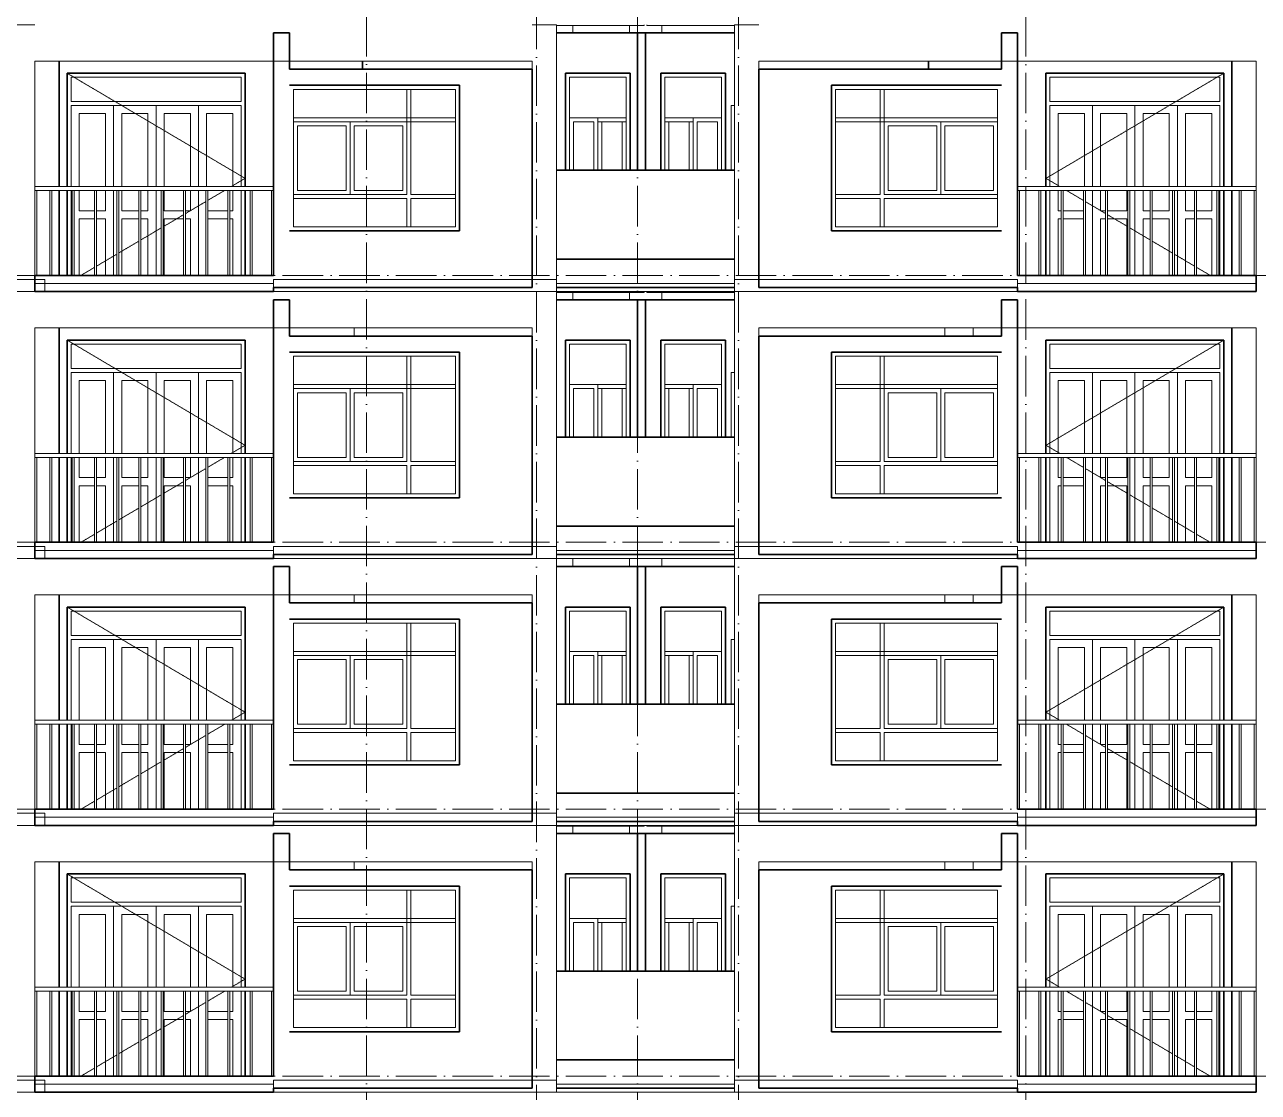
# Model space of a CAD drawing. Header units: millimetres. Extents: x -99196 to 12099, y -10111 to 93550.
# Drawn here: x -32276 to -17026, y 25000 to 38200 of the extents above; entities that cross this region are included whole.
import ezdxf

# ---------------------------------------------------------------- set-up
doc = ezdxf.new("R2010")
doc.units = ezdxf.units.MM
doc.linetypes.add('Dash 1_16__2_', pattern=[3.175, 1.5875, -1.5875])
doc.linetypes.add('Grid Line', pattern=[14, 10, -2, 0, -2])
for name, color, linetype, lineweight in [('CUA', 31, 'Continuous', 9), ('NET CAT', 3, 'Continuous', 5), ('NET CATConcrete', 3, 'Continuous', 5), ('NET THAY 1', 41, 'Continuous', 5), ('NET THAY 2', 55, 'Continuous', 5), ('NET-THAY', 2, 'Continuous', 15), ('TRUC', 225, 'Continuous', 5)]:
    doc.layers.add(name, color=color, linetype=linetype, lineweight=lineweight)

# ---------------------------------------------------------------- blocks, each defined once
blk = doc.blocks.new('CUA LO GIA - DB6-V360-MẶT ĐỨNG 14-1')
at = {"layer": 'CUA', "color": 90, "linetype": 'Dash 1_16__2_'}
for p, q in [((-19651, 23100), (-17451, 24400)), ((-19651, 23100), (-19481, 23000)), ((-19397, 22950), (-19188, 22827)), ((-19163, 22812), (-18913, 22664)), ((-18888, 22649), (-18638, 22502)), ((-18613, 22487), (-18363, 22339)), ((-18338, 22324), (-18088, 22177)), ((-18063, 22162), (-17813, 22014)), ((-17788, 21999), (-17620, 21900))]:
    blk.add_line(p, q, dxfattribs=at)
at = {"layer": 'CUA', "color": 90}
for p, q in [((-17451, 24400), (-19651, 24400)), ((-19651, 24400), (-19651, 23000)), ((-19601, 24050), (-19601, 24350)), ((-19601, 24350), (-17501, 24350)), ((-17501, 24350), (-17501, 24050)), ((-17451, 23000), (-17451, 24400)), ((-17501, 24050), (-19601, 24050)), ((-19601, 24000), (-17501, 24000)), ((-19601, 23000), (-19601, 24000)), ((-19076, 23000), (-19076, 24000)), ((-18551, 24000), (-19076, 24000)), ((-18551, 24000), (-18551, 23000)), ((-18026, 24000), (-18551, 24000)), ((-18551, 23000), (-18551, 24000)), ((-18026, 24000), (-18026, 23000)), ((-17501, 24000), (-17501, 23000)), ((-19501, 23900), (-19501, 23000)), ((-19501, 23900), (-19176, 23900)), ((-19176, 23000), (-19176, 23900)), ((-18976, 23900), (-18651, 23900)), ((-18976, 23900), (-18976, 23000)), ((-18651, 23000), (-18651, 23900)), ((-18451, 23900), (-18451, 23000)), ((-18451, 23900), (-18126, 23900)), ((-18126, 23000), (-18126, 23900)), ((-17926, 23900), (-17601, 23900)), ((-17926, 23900), (-17926, 23000)), ((-17601, 23000), (-17601, 23900)), ((-19651, 22950), (-19651, 21900)), ((-19601, 21900), (-19601, 22950)), ((-19501, 22950), (-19501, 22700)), ((-19076, 21900), (-19076, 22950)), ((-18976, 22950), (-18976, 22700)), ((-18651, 22700), (-18651, 22950)), ((-18551, 22950), (-18551, 21900)), ((-18551, 21900), (-18551, 22950)), ((-18451, 22950), (-18451, 22700)), ((-18126, 22700), (-18126, 22950)), ((-18026, 22950), (-18026, 21900)), ((-17926, 22950), (-17926, 22700)), ((-17601, 22700), (-17601, 22950)), ((-17501, 22950), (-17501, 21900)), ((-17451, 21900), (-17451, 22950)), ((-19501, 22700), (-19463, 22700)), ((-19463, 22600), (-19501, 22600)), ((-19501, 22600), (-19501, 21900)), ((-19438, 22700), (-19188, 22700)), ((-19188, 22600), (-19438, 22600)), ((-18976, 22700), (-18913, 22700)), ((-18976, 22600), (-18976, 21900)), ((-18913, 22600), (-18976, 22600)), ((-18888, 22700), (-18651, 22700)), ((-18651, 22600), (-18888, 22600)), ((-18651, 21900), (-18651, 22600)), ((-18451, 22700), (-18363, 22700)), ((-18363, 22600), (-18451, 22600)), ((-18451, 22600), (-18451, 21900)), ((-18338, 22700), (-18126, 22700)), ((-18126, 22600), (-18338, 22600)), ((-18126, 21900), (-18126, 22600)), ((-17926, 22700), (-17813, 22700)), ((-17926, 22600), (-17926, 21900)), ((-17813, 22600), (-17926, 22600)), ((-17788, 22700), (-17601, 22700)), ((-17601, 22600), (-17788, 22600)), ((-17601, 21900), (-17601, 22600))]:
    blk.add_line(p, q, dxfattribs=at)
blk = doc.blocks.new('X-PHONG NGU 2 - X-PHONG NGU 2_Recovery_-201132-MẶT ĐỨNG 14-1')
at = {"layer": 'CUA', "color": 90}
for p, q in [((-6851, 24200), (-4851, 24200)), ((-6851, 24200), (-6851, 22500)), ((-6251, 24200), (-6301, 24200)), ((-6301, 22900), (-6301, 24200)), ((-6251, 24200), (-6251, 22900)), ((-4851, 22500), (-4851, 24200)), ((-4851, 23850), (-6851, 23850)), ((-6851, 23850), (-6851, 23800)), ((-6851, 23800), (-4851, 23800)), ((-5551, 22900), (-5551, 23800)), ((-4851, 23800), (-5551, 23800)), ((-4851, 23800), (-4851, 23850)), ((-4851, 23800), (-4851, 22900)), ((-6201, 23750), (-6201, 22950)), ((-6201, 23750), (-5601, 23750)), ((-5601, 22950), (-5601, 23750)), ((-5501, 23750), (-4901, 23750)), ((-5501, 23750), (-5501, 22950)), ((-4901, 22950), (-4901, 23750)), ((-6851, 22900), (-6301, 22900)), ((-6851, 22850), (-6851, 22900)), ((-6251, 22900), (-4851, 22900)), ((-6201, 22950), (-5601, 22950)), ((-4851, 22900), (-5551, 22900)), ((-5501, 22950), (-4901, 22950)), ((-4851, 22900), (-4851, 22850)), ((-6301, 22850), (-6851, 22850)), ((-6301, 22500), (-6301, 22850)), ((-6251, 22850), (-6251, 22500)), ((-4851, 22850), (-6251, 22850)), ((-6851, 22500), (-4851, 22500)), ((-6251, 22500), (-6301, 22500))]:
    blk.add_line(p, q, dxfattribs=at)
blk = doc.blocks.new('X-PHONG NGU 1 - X-PHONG NGU 850-201135-MẶT ĐỨNG 14-1')
at = {"layer": 'CUA', "color": 90}
for p, q in [((-8211, 24400), (-9011, 24400)), ((-9011, 23200), (-9011, 24400)), ((-8961, 24350), (-8961, 23200)), ((-8961, 24350), (-8261, 24350)), ((-8261, 23200), (-8261, 24350)), ((-8211, 24400), (-8211, 23200)), ((-8961, 23850), (-8611, 23850)), ((-8961, 23800), (-8611, 23800)), ((-8911, 23800), (-8911, 23200)), ((-8911, 23800), (-8661, 23800)), ((-8661, 23200), (-8661, 23800)), ((-8611, 23200), (-8611, 23850)), ((-8261, 23850), (-8611, 23850)), ((-8561, 23800), (-8311, 23800)), ((-8561, 23800), (-8561, 23200)), ((-8311, 23200), (-8311, 23800)), ((-8261, 23850), (-8261, 23200))]:
    blk.add_line(p, q, dxfattribs=at)
blk = doc.blocks.new('Railing - 25mm-V356-MẶT ĐỨNG 14-1')
at = {"layer": 'NET THAY 2', "color": 90, "lineweight": 9}
for p, q in [((-1864, 21900), (-1864, 22950)), ((-1839, 21900), (-1839, 22950))]:
    blk.add_line(p, q, dxfattribs=at)
blk = doc.blocks.new('Railing - 25mm-V357-MẶT ĐỨNG 14-1')
at = {"layer": 'NET THAY 2', "color": 90, "lineweight": 9}
blk.add_line((-1701, 21900), (-1701, 22950), dxfattribs=at)
blk = doc.blocks.new('Railing - 25mm-V358-MẶT ĐỨNG 14-1')
at = {"layer": 'NET THAY 2', "color": 90, "lineweight": 9}
blk.add_line((-4577, 21900), (-4577, 22950), dxfattribs=at)
blk = doc.blocks.new('Railing - Railing-227109-MẶT ĐỨNG 14-1')
for name, p in [('Railing - 25mm-V358-MẶT ĐỨNG 14-1', (-15399, 0)), ('Railing - 25mm-V356-MẶT ĐỨNG 14-1', (-17874, 0)), ('Railing - 25mm-V356-MẶT ĐỨNG 14-1', (-17599, 0)), ('Railing - 25mm-V356-MẶT ĐỨNG 14-1', (-17324, 0)), ('Railing - 25mm-V356-MẶT ĐỨNG 14-1', (-17049, 0)), ('Railing - 25mm-V356-MẶT ĐỨNG 14-1', (-16774, 0)), ('Railing - 25mm-V356-MẶT ĐỨNG 14-1', (-16499, 0)), ('Railing - 25mm-V356-MẶT ĐỨNG 14-1', (-16224, 0)), ('Railing - 25mm-V356-MẶT ĐỨNG 14-1', (-15949, 0)), ('Railing - 25mm-V356-MẶT ĐỨNG 14-1', (-15674, 0)), ('Railing - 25mm-V356-MẶT ĐỨNG 14-1', (-15399, 0)), ('Railing - 25mm-V357-MẶT ĐỨNG 14-1', (-15375, 0))]:
    blk.add_blockref(name, p)
blk = doc.blocks.new('Top Rail Type - Top Rail_Internal_-227110-MẶT ĐỨNG 14-1')
at = {"layer": 'NET THAY 1', "color": 90, "lineweight": 9}
for p, q in [((-17051, 23000), (-20001, 23000)), ((-17051, 22950), (-20001, 22950))]:
    blk.add_line(p, q, dxfattribs=at)
blk = doc.blocks.new('CUA SAN PHOI LUA - CUA SAN PHOI LUA-201133-MẶT ĐỨNG 14-1')
at = {"layer": 'CUA', "color": 90}
for p in [(-23541, 23200), (-23501, 24000)]:
    blk.add_line(p, (-23541, 24000), dxfattribs=at)
blk = doc.blocks.new('CUA LO GIA - DB6-202766-MẶT ĐỨNG 14-1')
at = {"layer": 'CUA', "color": 90, "linetype": 'Dash 1_16__2_'}
for p, q in [((-14151, 23100), (-16351, 24400)), ((-14151, 23100), (-14320, 23000)), ((-14404, 22950), (-14613, 22827)), ((-14638, 22812), (-14888, 22664)), ((-14913, 22649), (-15163, 22502)), ((-15188, 22487), (-15438, 22339)), ((-15463, 22324), (-15713, 22177)), ((-15738, 22162), (-15988, 22014)), ((-16013, 21999), (-16181, 21900))]:
    blk.add_line(p, q, dxfattribs=at)
at = {"layer": 'CUA', "color": 90}
for p, q in [((-16351, 24400), (-16351, 23000)), ((-14151, 24400), (-16351, 24400)), ((-16301, 24050), (-16301, 24350)), ((-16301, 24350), (-14201, 24350)), ((-14201, 24350), (-14201, 24050)), ((-14151, 23000), (-14151, 24400)), ((-14201, 24050), (-16301, 24050)), ((-16301, 23000), (-16301, 24000)), ((-16301, 24000), (-14201, 24000)), ((-15776, 23000), (-15776, 24000)), ((-15251, 24000), (-15776, 24000)), ((-14726, 24000), (-15251, 24000)), ((-15251, 23000), (-15251, 24000)), ((-15251, 24000), (-15251, 23000)), ((-14726, 24000), (-14726, 23000)), ((-14201, 24000), (-14201, 23000)), ((-16201, 23900), (-16201, 23000)), ((-16201, 23900), (-15876, 23900)), ((-15876, 23000), (-15876, 23900)), ((-15676, 23900), (-15351, 23900)), ((-15676, 23900), (-15676, 23000)), ((-15351, 23000), (-15351, 23900)), ((-15151, 23900), (-15151, 23000)), ((-15151, 23900), (-14826, 23900)), ((-14826, 23000), (-14826, 23900)), ((-14626, 23900), (-14301, 23900)), ((-14626, 23900), (-14626, 23000)), ((-14301, 23000), (-14301, 23900)), ((-16351, 22950), (-16351, 21900)), ((-16301, 21900), (-16301, 22950)), ((-16201, 22950), (-16201, 22700)), ((-15876, 22700), (-15876, 22950)), ((-15776, 21900), (-15776, 22950)), ((-15676, 22950), (-15676, 22700)), ((-15351, 22700), (-15351, 22950)), ((-15251, 21900), (-15251, 22950)), ((-15251, 22950), (-15251, 21900)), ((-15151, 22950), (-15151, 22700)), ((-14826, 22700), (-14826, 22950)), ((-14726, 22950), (-14726, 21900)), ((-14301, 22700), (-14301, 22950)), ((-14201, 22950), (-14201, 21900)), ((-14151, 21900), (-14151, 22950)), ((-16201, 22700), (-16013, 22700)), ((-16013, 22600), (-16201, 22600)), ((-16201, 22600), (-16201, 21900)), ((-15988, 22700), (-15876, 22700)), ((-15876, 22600), (-15988, 22600)), ((-15876, 21900), (-15876, 22600)), ((-15676, 22700), (-15463, 22700)), ((-15676, 22600), (-15676, 21900)), ((-15463, 22600), (-15676, 22600)), ((-15438, 22700), (-15351, 22700)), ((-15351, 22600), (-15438, 22600)), ((-15351, 21900), (-15351, 22600)), ((-15151, 22700), (-14913, 22700)), ((-14913, 22600), (-15151, 22600)), ((-15151, 22600), (-15151, 21900)), ((-14888, 22700), (-14826, 22700)), ((-14826, 22600), (-14888, 22600)), ((-14826, 21900), (-14826, 22600)), ((-14613, 22700), (-14363, 22700)), ((-14363, 22600), (-14613, 22600)), ((-14338, 22700), (-14301, 22700)), ((-14301, 22600), (-14338, 22600)), ((-14301, 21900), (-14301, 22600))]:
    blk.add_line(p, q, dxfattribs=at)
blk = doc.blocks.new('X-PHONG NGU 2 - X-PHONG NGU 2_Recovery_-V359-MẶT ĐỨNG 14-1')
at = {"layer": 'CUA', "color": 90}
for p, q in [((-13551, 24200), (-13551, 22500)), ((-13551, 24200), (-11551, 24200)), ((-12101, 24200), (-12151, 24200)), ((-12151, 22900), (-12151, 24200)), ((-12101, 24200), (-12101, 22900)), ((-11551, 22500), (-11551, 24200)), ((-13551, 23850), (-13551, 23800)), ((-11551, 23850), (-13551, 23850)), ((-13551, 23800), (-11551, 23800)), ((-12851, 23800), (-13551, 23800)), ((-13551, 22900), (-13551, 23800)), ((-12851, 23800), (-12851, 22900)), ((-11551, 23800), (-11551, 23850)), ((-13501, 23750), (-13501, 22950)), ((-13501, 23750), (-12901, 23750)), ((-12901, 22950), (-12901, 23750)), ((-12801, 23750), (-12201, 23750)), ((-12801, 23750), (-12801, 22950)), ((-12201, 22950), (-12201, 23750)), ((-13551, 22900), (-12151, 22900)), ((-13551, 22850), (-13551, 22900)), ((-12851, 22900), (-13551, 22900)), ((-13501, 22950), (-12901, 22950)), ((-12801, 22950), (-12201, 22950)), ((-12101, 22900), (-11551, 22900)), ((-11551, 22900), (-11551, 22850)), ((-12151, 22850), (-13551, 22850)), ((-12151, 22500), (-12151, 22850)), ((-12101, 22850), (-12101, 22500)), ((-11551, 22850), (-12101, 22850)), ((-13551, 22500), (-11551, 22500)), ((-12101, 22500), (-12151, 22500))]:
    blk.add_line(p, q, dxfattribs=at)
blk = doc.blocks.new('X-PHONG NGU 1 - X-PHONG NGU 850-202769-MẶT ĐỨNG 14-1')
at = {"layer": 'CUA', "color": 90}
for p, q in [((-10191, 23200), (-10191, 24400)), ((-9391, 24400), (-10191, 24400)), ((-10141, 24350), (-10141, 23200)), ((-10141, 24350), (-9441, 24350)), ((-9441, 23200), (-9441, 24350)), ((-9391, 24400), (-9391, 23200)), ((-9791, 23850), (-10141, 23850)), ((-10141, 23200), (-10141, 23850)), ((-10091, 23800), (-10091, 23200)), ((-10091, 23800), (-9841, 23800)), ((-9841, 23200), (-9841, 23800)), ((-9791, 23850), (-9791, 23200)), ((-9791, 23850), (-9441, 23850)), ((-9791, 23800), (-9441, 23800)), ((-9741, 23800), (-9491, 23800)), ((-9741, 23800), (-9741, 23200)), ((-9491, 23200), (-9491, 23800))]:
    blk.add_line(p, q, dxfattribs=at)
blk = doc.blocks.new('Railing - Railing-227113-MẶT ĐỨNG 14-1')
at = {"extrusion": (0, 0, -1), "zscale": -1}
for name, p in [('Railing - 25mm-V357-MẶT ĐỨNG 14-1', (33826, 0)), ('Railing - 25mm-V356-MẶT ĐỨNG 14-1', (33802, 0)), ('Railing - 25mm-V356-MẶT ĐỨNG 14-1', (33527, 0)), ('Railing - 25mm-V356-MẶT ĐỨNG 14-1', (33252, 0)), ('Railing - 25mm-V356-MẶT ĐỨNG 14-1', (32977, 0)), ('Railing - 25mm-V356-MẶT ĐỨNG 14-1', (32702, 0)), ('Railing - 25mm-V356-MẶT ĐỨNG 14-1', (32427, 0)), ('Railing - 25mm-V356-MẶT ĐỨNG 14-1', (32152, 0)), ('Railing - 25mm-V356-MẶT ĐỨNG 14-1', (31877, 0)), ('Railing - 25mm-V356-MẶT ĐỨNG 14-1', (31602, 0)), ('Railing - 25mm-V356-MẶT ĐỨNG 14-1', (31327, 0)), ('Railing - 25mm-V358-MẶT ĐỨNG 14-1', (33802, 0))]:
    blk.add_blockref(name, p, dxfattribs=at)
blk = doc.blocks.new('Top Rail Type - Top Rail_Internal_-227114-MẶT ĐỨNG 14-1')
at = {"layer": 'NET THAY 1', "color": 90, "lineweight": 9}
for p, q in [((-29201, 23000), (-32151, 23000)), ((-32151, 22950), (-29201, 22950))]:
    blk.add_line(p, q, dxfattribs=at)
blk = doc.blocks.new('ALC1807-ASCENT PLAZA-TANG DIEN HINH-TANG 5_rvt-2-MẶT ĐỨNG 14-1')
at = {"layer": 'NET-THAY', "color": 50, "lineweight": 35}
for p, q in [((-29201, 25200), (-29201, 28200)), ((-29201, 28200), (-29001, 28200)), ((-29001, 28200), (-29001, 27750)), ((-24601, 28200), (-25701, 28200)), ((-23501, 28200), (-24701, 28200)), ((-24701, 28200), (-24701, 26500)), ((-24601, 26500), (-24601, 28200)), ((-20201, 27750), (-20201, 28200)), ((-20201, 28200), (-20001, 28200)), ((-20001, 28200), (-20001, 25200)), ((-31851, 26300), (-31851, 27850)), ((-17351, 27850), (-17351, 26300)), ((-31751, 26300), (-31751, 27700)), ((-31751, 27700), (-29551, 27700)), ((-29551, 27700), (-29551, 26300)), ((-26001, 27750), (-29001, 27750)), ((-26001, 25050), (-26001, 27750)), ((-25591, 27700), (-24791, 27700)), ((-25591, 26500), (-25591, 27700)), ((-24791, 27700), (-24791, 26500)), ((-24411, 27700), (-23611, 27700)), ((-24411, 26500), (-24411, 27700)), ((-23611, 27700), (-23611, 26500)), ((-20201, 27750), (-23201, 27750)), ((-23201, 27750), (-23201, 25050)), ((-19651, 26300), (-19651, 27700)), ((-19651, 27700), (-17451, 27700)), ((-17451, 27700), (-17451, 26300)), ((-29001, 27550), (-26901, 27550)), ((-26901, 27550), (-26901, 25750)), ((-22301, 25750), (-22301, 27550)), ((-22301, 27550), (-20201, 27550)), ((-24661, 26500), (-25701, 26500)), ((-24661, 26500), (-24561, 26500)), ((-23501, 26500), (-24561, 26500)), ((-31851, 25200), (-31851, 26250)), ((-31751, 25200), (-31751, 26250)), ((-29551, 26250), (-29551, 25200)), ((-19651, 25200), (-19651, 26250)), ((-17451, 26250), (-17451, 25200)), ((-17351, 26250), (-17351, 25200)), ((-26901, 25750), (-29001, 25750)), ((-20201, 25750), (-22301, 25750)), ((-24601, 25400), (-25701, 25400)), ((-23501, 25400), (-24601, 25400)), ((-29201, 25200), (-32151, 25200)), ((-32151, 25200), (-32151, 25000)), ((-17051, 25200), (-20001, 25200)), ((-17051, 25000), (-17051, 25200)), ((-29001, 25050), (-29201, 25050)), ((-29201, 25000), (-29201, 25050)), ((-29001, 25050), (-26001, 25050)), ((-25701, 25050), (-24651, 25050)), ((-24651, 25050), (-23501, 25050)), ((-23201, 25050), (-20201, 25050)), ((-20001, 25050), (-20201, 25050)), ((-20001, 25050), (-20001, 25000)), ((-32151, 25000), (-29201, 25000)), ((-20001, 25000), (-17051, 25000))]:
    blk.add_line(p, q, dxfattribs=at)
at = {"color": 50, "lineweight": 35}
for name, p in [('CUA LO GIA - DB6-202766-MẶT ĐỨNG 14-1', (-15400, 3300)), ('X-PHONG NGU 1 - X-PHONG NGU 850-202769-MẶT ĐỨNG 14-1', (-15400, 3300)), ('X-PHONG NGU 1 - X-PHONG NGU 850-201135-MẶT ĐỨNG 14-1', (-15400, 3300)), ('CUA LO GIA - DB6-V360-MẶT ĐỨNG 14-1', (0, 3300)), ('X-PHONG NGU 2 - X-PHONG NGU 2_Recovery_-V359-MẶT ĐỨNG 14-1', (-15400, 3300)), ('X-PHONG NGU 2 - X-PHONG NGU 2_Recovery_-201132-MẶT ĐỨNG 14-1', (-15400, 3300)), ('CUA SAN PHOI LUA - CUA SAN PHOI LUA-201133-MẶT ĐỨNG 14-1', (0, 3300)), ('Top Rail Type - Top Rail_Internal_-227114-MẶT ĐỨNG 14-1', (0, 3300)), ('Railing - Railing-227113-MẶT ĐỨNG 14-1', (0, 3300)), ('Top Rail Type - Top Rail_Internal_-227110-MẶT ĐỨNG 14-1', (0, 3300)), ('Railing - Railing-227109-MẶT ĐỨNG 14-1', (0, 3300))]:
    blk.add_blockref(name, p, dxfattribs=at)
blk = doc.blocks.new('ALC1807-ASCENT PLAZA-TANG DIEN HINH-TANG 5_rvt-3-MẶT ĐỨNG 14-1')
at = {"layer": 'NET-THAY', "color": 50, "lineweight": 35}
for p, q in [((-29201, 28500), (-29201, 31500)), ((-29201, 31500), (-29001, 31500)), ((-29001, 31500), (-29001, 31050)), ((-24601, 31500), (-25701, 31500)), ((-23501, 31500), (-24701, 31500)), ((-24701, 31500), (-24701, 29800)), ((-24601, 29800), (-24601, 31500)), ((-20201, 31050), (-20201, 31500)), ((-20201, 31500), (-20001, 31500)), ((-20001, 31500), (-20001, 28500)), ((-31851, 29600), (-31851, 31150)), ((-17351, 31150), (-17351, 29600)), ((-31751, 29600), (-31751, 31000)), ((-31751, 31000), (-29551, 31000)), ((-29551, 31000), (-29551, 29600)), ((-26001, 31050), (-29001, 31050)), ((-26001, 28350), (-26001, 31050)), ((-25591, 31000), (-24791, 31000)), ((-25591, 29800), (-25591, 31000)), ((-24791, 31000), (-24791, 29800)), ((-24411, 31000), (-23611, 31000)), ((-24411, 29800), (-24411, 31000)), ((-23611, 31000), (-23611, 29800)), ((-20201, 31050), (-23201, 31050)), ((-23201, 31050), (-23201, 28350)), ((-19651, 29600), (-19651, 31000)), ((-19651, 31000), (-17451, 31000)), ((-17451, 31000), (-17451, 29600)), ((-29001, 30850), (-26901, 30850)), ((-26901, 30850), (-26901, 29050)), ((-22301, 29050), (-22301, 30850)), ((-22301, 30850), (-20201, 30850)), ((-24661, 29800), (-25701, 29800)), ((-24661, 29800), (-24561, 29800)), ((-23501, 29800), (-24561, 29800)), ((-31851, 28500), (-31851, 29550)), ((-31751, 28500), (-31751, 29550)), ((-29551, 29550), (-29551, 28500)), ((-19651, 28500), (-19651, 29550)), ((-17451, 29550), (-17451, 28500)), ((-17351, 29550), (-17351, 28500)), ((-26901, 29050), (-29001, 29050)), ((-20201, 29050), (-22301, 29050)), ((-24601, 28700), (-25701, 28700)), ((-23501, 28700), (-24601, 28700)), ((-29201, 28500), (-32151, 28500)), ((-32151, 28500), (-32151, 28300)), ((-17051, 28500), (-20001, 28500)), ((-17051, 28300), (-17051, 28500)), ((-32151, 28300), (-29201, 28300)), ((-29001, 28350), (-29201, 28350)), ((-29201, 28300), (-29201, 28350)), ((-29001, 28350), (-26001, 28350)), ((-25701, 28350), (-24651, 28350)), ((-24651, 28350), (-23501, 28350)), ((-23201, 28350), (-20201, 28350)), ((-20001, 28350), (-20201, 28350)), ((-20001, 28350), (-20001, 28300)), ((-20001, 28300), (-17051, 28300))]:
    blk.add_line(p, q, dxfattribs=at)
at = {"layer": 'NET-THAY', "color": 90, "lineweight": 9}
for p, q in [((-25701, 28290), (-24618, 28290)), ((-24618, 28290), (-24618, 28300)), ((-24583, 28300), (-24583, 28290)), ((-24583, 28290), (-23501, 28290))]:
    blk.add_line(p, q, dxfattribs=at)
at = {"color": 50, "lineweight": 35}
for name, p in [('CUA LO GIA - DB6-202766-MẶT ĐỨNG 14-1', (-15400, 6600)), ('X-PHONG NGU 1 - X-PHONG NGU 850-202769-MẶT ĐỨNG 14-1', (-15400, 6600)), ('X-PHONG NGU 1 - X-PHONG NGU 850-201135-MẶT ĐỨNG 14-1', (-15400, 6600)), ('CUA LO GIA - DB6-V360-MẶT ĐỨNG 14-1', (0, 6600)), ('X-PHONG NGU 2 - X-PHONG NGU 2_Recovery_-V359-MẶT ĐỨNG 14-1', (-15400, 6600)), ('X-PHONG NGU 2 - X-PHONG NGU 2_Recovery_-201132-MẶT ĐỨNG 14-1', (-15400, 6600)), ('CUA SAN PHOI LUA - CUA SAN PHOI LUA-201133-MẶT ĐỨNG 14-1', (0, 6600)), ('Top Rail Type - Top Rail_Internal_-227114-MẶT ĐỨNG 14-1', (0, 6600)), ('Top Rail Type - Top Rail_Internal_-227110-MẶT ĐỨNG 14-1', (0, 6600)), ('Railing - Railing-227113-MẶT ĐỨNG 14-1', (0, 6600)), ('Railing - Railing-227109-MẶT ĐỨNG 14-1', (0, 6600))]:
    blk.add_blockref(name, p, dxfattribs=at)
blk = doc.blocks.new('ALC1807-ASCENT PLAZA-TANG DIEN HINH-TANG 5_rvt-4-MẶT ĐỨNG 14-1')
at = {"layer": 'NET-THAY', "color": 50, "lineweight": 35}
for p, q in [((-29201, 31800), (-29201, 34800)), ((-29201, 34800), (-29001, 34800)), ((-29001, 34800), (-29001, 34350)), ((-24601, 34800), (-25701, 34800)), ((-23501, 34800), (-24701, 34800)), ((-24701, 34800), (-24701, 33100)), ((-24601, 33100), (-24601, 34800)), ((-20201, 34350), (-20201, 34800)), ((-20201, 34800), (-20001, 34800)), ((-20001, 34800), (-20001, 31800)), ((-31851, 32900), (-31851, 34450)), ((-26001, 34350), (-29001, 34350)), ((-26001, 31650), (-26001, 34350)), ((-20201, 34350), (-23201, 34350)), ((-23201, 34350), (-23201, 31650)), ((-17351, 34450), (-17351, 32900)), ((-31751, 32900), (-31751, 34300)), ((-31751, 34300), (-29551, 34300)), ((-29551, 34300), (-29551, 32900)), ((-25591, 34300), (-24791, 34300)), ((-25591, 33100), (-25591, 34300)), ((-24791, 34300), (-24791, 33100)), ((-24411, 34300), (-23611, 34300)), ((-24411, 33100), (-24411, 34300)), ((-23611, 34300), (-23611, 33100)), ((-19651, 32900), (-19651, 34300)), ((-19651, 34300), (-17451, 34300)), ((-17451, 34300), (-17451, 32900)), ((-29001, 34150), (-26901, 34150)), ((-26901, 34150), (-26901, 32350)), ((-22301, 32350), (-22301, 34150)), ((-22301, 34150), (-20201, 34150)), ((-24661, 33100), (-25701, 33100)), ((-24661, 33100), (-24561, 33100)), ((-23501, 33100), (-24561, 33100)), ((-31851, 31800), (-31851, 32850)), ((-31751, 31800), (-31751, 32850)), ((-29551, 32850), (-29551, 31800)), ((-19651, 31800), (-19651, 32850)), ((-17451, 32850), (-17451, 31800)), ((-17351, 32850), (-17351, 31800)), ((-26901, 32350), (-29001, 32350)), ((-20201, 32350), (-22301, 32350)), ((-24601, 32000), (-25701, 32000)), ((-23501, 32000), (-24601, 32000)), ((-29201, 31800), (-32151, 31800)), ((-32151, 31800), (-32151, 31600)), ((-17051, 31800), (-20001, 31800)), ((-17051, 31600), (-17051, 31800)), ((-32151, 31600), (-29201, 31600)), ((-29001, 31650), (-29201, 31650)), ((-29201, 31600), (-29201, 31650)), ((-29001, 31650), (-26001, 31650)), ((-25701, 31650), (-24651, 31650)), ((-24651, 31650), (-23501, 31650)), ((-23201, 31650), (-20201, 31650)), ((-20001, 31650), (-20201, 31650)), ((-20001, 31650), (-20001, 31600)), ((-20001, 31600), (-17051, 31600))]:
    blk.add_line(p, q, dxfattribs=at)
at = {"color": 50, "lineweight": 35}
for name, p in [('CUA LO GIA - DB6-202766-MẶT ĐỨNG 14-1', (-15400, 9900)), ('X-PHONG NGU 1 - X-PHONG NGU 850-202769-MẶT ĐỨNG 14-1', (-15400, 9900)), ('X-PHONG NGU 1 - X-PHONG NGU 850-201135-MẶT ĐỨNG 14-1', (-15400, 9900)), ('CUA LO GIA - DB6-V360-MẶT ĐỨNG 14-1', (0, 9900)), ('X-PHONG NGU 2 - X-PHONG NGU 2_Recovery_-V359-MẶT ĐỨNG 14-1', (-15400, 9900)), ('X-PHONG NGU 2 - X-PHONG NGU 2_Recovery_-201132-MẶT ĐỨNG 14-1', (-15400, 9900)), ('CUA SAN PHOI LUA - CUA SAN PHOI LUA-201133-MẶT ĐỨNG 14-1', (0, 9900)), ('Top Rail Type - Top Rail_Internal_-227114-MẶT ĐỨNG 14-1', (0, 9900)), ('Railing - Railing-227113-MẶT ĐỨNG 14-1', (0, 9900)), ('Top Rail Type - Top Rail_Internal_-227110-MẶT ĐỨNG 14-1', (0, 9900)), ('Railing - Railing-227109-MẶT ĐỨNG 14-1', (0, 9900))]:
    blk.add_blockref(name, p, dxfattribs=at)
blk = doc.blocks.new('ALC1807-ASCENT PLAZA-TANG DIEN HINH-TANG 5_rvt-5-MẶT ĐỨNG 14-1')
at = {"layer": 'NET-THAY', "color": 50, "lineweight": 35}
for p, q in [((-29201, 35100), (-29201, 38100)), ((-29201, 38100), (-29001, 38100)), ((-29001, 38100), (-29001, 37650)), ((-24601, 38100), (-25701, 38100)), ((-23501, 38100), (-24701, 38100)), ((-24701, 38100), (-24701, 36400)), ((-24601, 36400), (-24601, 38100)), ((-20201, 37650), (-20201, 38100)), ((-20201, 38100), (-20001, 38100)), ((-20001, 38100), (-20001, 35100)), ((-31851, 36200), (-31851, 37750)), ((-28101, 37750), (-28101, 37650)), ((-21101, 37650), (-21101, 37750)), ((-17351, 37750), (-17351, 36200)), ((-31751, 36200), (-31751, 37600)), ((-31751, 37600), (-29551, 37600)), ((-29551, 37600), (-29551, 36200)), ((-26001, 37650), (-29001, 37650)), ((-26001, 34950), (-26001, 37650)), ((-25591, 37600), (-24791, 37600)), ((-25591, 36400), (-25591, 37600)), ((-24791, 37600), (-24791, 36400)), ((-24411, 37600), (-23611, 37600)), ((-24411, 36400), (-24411, 37600)), ((-23611, 37600), (-23611, 36400)), ((-20201, 37650), (-23201, 37650)), ((-23201, 37650), (-23201, 34950)), ((-19651, 36200), (-19651, 37600)), ((-19651, 37600), (-17451, 37600)), ((-17451, 37600), (-17451, 36200)), ((-29001, 37450), (-26901, 37450)), ((-26901, 37450), (-26901, 35650)), ((-22301, 35650), (-22301, 37450)), ((-22301, 37450), (-20201, 37450)), ((-24661, 36400), (-25701, 36400)), ((-24661, 36400), (-24561, 36400)), ((-23501, 36400), (-24561, 36400)), ((-31851, 35100), (-31851, 36150)), ((-31751, 35100), (-31751, 36150)), ((-29551, 36150), (-29551, 35100)), ((-19651, 35100), (-19651, 36150)), ((-17451, 36150), (-17451, 35100)), ((-17351, 36150), (-17351, 35100)), ((-26901, 35650), (-29001, 35650)), ((-20201, 35650), (-22301, 35650)), ((-24601, 35300), (-25701, 35300)), ((-23501, 35300), (-24601, 35300)), ((-29201, 35100), (-32151, 35100)), ((-32151, 35100), (-32151, 34900)), ((-17051, 35100), (-20001, 35100)), ((-17051, 34900), (-17051, 35100)), ((-29001, 34950), (-29201, 34950)), ((-29201, 34900), (-29201, 34950)), ((-29001, 34950), (-26001, 34950)), ((-25701, 34950), (-24651, 34950)), ((-24651, 34950), (-23501, 34950)), ((-23201, 34950), (-20201, 34950)), ((-20001, 34950), (-20201, 34950)), ((-20001, 34950), (-20001, 34900)), ((-32151, 34900), (-29201, 34900)), ((-20001, 34900), (-17051, 34900))]:
    blk.add_line(p, q, dxfattribs=at)
at = {"layer": 'NET-THAY', "color": 90, "lineweight": 9}
for p, q in [((-25701, 34890), (-24618, 34890)), ((-24618, 34890), (-24618, 34900)), ((-24583, 34900), (-24583, 34890)), ((-24583, 34890), (-23501, 34890))]:
    blk.add_line(p, q, dxfattribs=at)
at = {"color": 50, "lineweight": 35}
for name, p in [('CUA LO GIA - DB6-202766-MẶT ĐỨNG 14-1', (-15400, 13200)), ('X-PHONG NGU 1 - X-PHONG NGU 850-202769-MẶT ĐỨNG 14-1', (-15400, 13200)), ('X-PHONG NGU 1 - X-PHONG NGU 850-201135-MẶT ĐỨNG 14-1', (-15400, 13200)), ('CUA LO GIA - DB6-V360-MẶT ĐỨNG 14-1', (0, 13200)), ('X-PHONG NGU 2 - X-PHONG NGU 2_Recovery_-V359-MẶT ĐỨNG 14-1', (-15400, 13200)), ('X-PHONG NGU 2 - X-PHONG NGU 2_Recovery_-201132-MẶT ĐỨNG 14-1', (-15400, 13200)), ('CUA SAN PHOI LUA - CUA SAN PHOI LUA-201133-MẶT ĐỨNG 14-1', (0, 13200)), ('Top Rail Type - Top Rail_Internal_-227114-MẶT ĐỨNG 14-1', (0, 13200)), ('Railing - Railing-227113-MẶT ĐỨNG 14-1', (0, 13200)), ('Top Rail Type - Top Rail_Internal_-227110-MẶT ĐỨNG 14-1', (0, 13200)), ('Railing - Railing-227109-MẶT ĐỨNG 14-1', (0, 13200))]:
    blk.add_blockref(name, p, dxfattribs=at)
blk = doc.blocks.new('ALC1807-ASCENT PLAZA-TANG DIEN HINH-TANG 5_rvt-6-MẶT ĐỨNG 14-1')
at = {"layer": 'NET-THAY', "color": 90, "lineweight": 9}
for p, q in [((-25701, 38190), (-24618, 38190)), ((-24618, 38190), (-24618, 38200)), ((-24583, 38200), (-24583, 38190)), ((-24583, 38190), (-23501, 38190))]:
    blk.add_line(p, q, dxfattribs=at)

msp = doc.modelspace()

# ---------------------------------------------------------------- linework, layer by layer
at = {"layer": 'NET CAT'}
for p, q in [((-32450.5, 38200), (-32150.5, 38200)), ((-26000.5, 38200), (-25700.5, 38200)), ((-25700.5, 38200), (-25700.5, 35050)), ((-24800.5, 38100), (-24800.5, 38190)), ((-24400.5, 38190), (-24400.5, 38100)), ((-23500.5, 38200), (-23200.5, 38200)), ((-23500.5, 35050), (-23500.5, 38200)), ((-32150.5, 37750), (-32150.5, 35050)), ((-26000.5, 35050), (-26000.5, 37750)), ((-23200.5, 37750), (-23200.5, 35050)), ((-17050.5, 37750), (-17050.5, 35000)), ((-32150.5, 35050), (-32450.5, 35050)), ((-25700.5, 35050), (-26000.5, 35050)), ((-23200.5, 35050), (-23500.5, 35050)), ((-17050.5, 35000), (-17050.5, 34900)), ((-32450.5, 34900), (-32150.5, 34900)), ((-26000.5, 34900), (-25700.5, 34900)), ((-25700.5, 34900), (-25700.5, 31750)), ((-24800.5, 34800), (-24800.5, 34890)), ((-24400.5, 34890), (-24400.5, 34800)), ((-23500.5, 34900), (-23200.5, 34900)), ((-23500.5, 31750), (-23500.5, 34900)), ((-32150.5, 34450), (-32150.5, 31750)), ((-26000.5, 31750), (-26000.5, 34450)), ((-23200.5, 34450), (-23200.5, 31750)), ((-20900.5, 34350), (-20900.5, 34450)), ((-20550.5, 34350), (-20550.5, 34450)), ((-17050.5, 34450), (-17050.5, 31700)), ((-32150.5, 31750), (-32450.5, 31750)), ((-25700.5, 31750), (-26000.5, 31750)), ((-23200.5, 31750), (-23500.5, 31750)), ((-32450.5, 31600), (-32150.5, 31600)), ((-26000.5, 31600), (-25700.5, 31600)), ((-25700.5, 31600), (-25700.5, 28450)), ((-24800.5, 31500), (-24800.5, 31600)), ((-24400.5, 31600), (-24400.5, 31500)), ((-23500.5, 31600), (-23200.5, 31600)), ((-23500.5, 28450), (-23500.5, 31600)), ((-17050.5, 31700), (-17050.5, 31600)), ((-32150.5, 31150), (-32150.5, 28450)), ((-26000.5, 28450), (-26000.5, 31150)), ((-23200.5, 31150), (-23200.5, 28450)), ((-20900.5, 31050), (-20900.5, 31150)), ((-20550.5, 31050), (-20550.5, 31150)), ((-17050.5, 31150), (-17050.5, 28400)), ((-32150.5, 28450), (-32450.5, 28450)), ((-25700.5, 28450), (-26000.5, 28450)), ((-23200.5, 28450), (-23500.5, 28450)), ((-17050.5, 28400), (-17050.5, 28300)), ((-32450.5, 28300), (-32150.5, 28300)), ((-26000.5, 28300), (-25700.5, 28300)), ((-25700.5, 28300), (-25700.5, 25150)), ((-24800.5, 28200), (-24800.5, 28290)), ((-24400.5, 28290), (-24400.5, 28200)), ((-23500.5, 28300), (-23200.5, 28300)), ((-23500.5, 25150), (-23500.5, 28300)), ((-32150.5, 27850), (-32150.5, 25150)), ((-26000.5, 25150), (-26000.5, 27850)), ((-23200.5, 27850), (-23200.5, 25150)), ((-20900.5, 27750), (-20900.5, 27850)), ((-20550.5, 27750), (-20550.5, 27850)), ((-17050.5, 27850), (-17050.5, 25100)), ((-32150.5, 25150), (-32450.5, 25150)), ((-25700.5, 25150), (-26000.5, 25150)), ((-23200.5, 25150), (-23500.5, 25150)), ((-17050.5, 25100), (-17050.5, 25000))]:
    msp.add_line(p, q, dxfattribs=at)
at = {"layer": 'NET CATConcrete'}
for p, q in [((-29200.5, 37750), (-32150.5, 37750)), ((-26000.5, 37750), (-29200.5, 37750)), ((-20000.5, 37750), (-23200.5, 37750)), ((-17050.5, 37750), (-20000.5, 37750)), ((-32025.5, 34900), (-32150.5, 34900)), ((-29200.5, 34900), (-32025.5, 34900)), ((-26000.5, 34900), (-29200.5, 34900)), ((-20000.5, 34900), (-23200.5, 34900)), ((-17050.5, 34900), (-20000.5, 34900)), ((-29200.5, 34450), (-32150.5, 34450)), ((-26000.5, 34450), (-29200.5, 34450)), ((-20000.5, 34450), (-23200.5, 34450)), ((-17050.5, 34450), (-20000.5, 34450)), ((-32025.5, 31600), (-32150.5, 31600)), ((-29200.5, 31600), (-32025.5, 31600)), ((-26000.5, 31600), (-29200.5, 31600)), ((-20000.5, 31600), (-23200.5, 31600)), ((-17050.5, 31600), (-20000.5, 31600)), ((-29200.5, 31150), (-32150.5, 31150)), ((-26000.5, 31150), (-29200.5, 31150)), ((-20000.5, 31150), (-23200.5, 31150)), ((-17050.5, 31150), (-20000.5, 31150)), ((-32025.5, 28300), (-32150.5, 28300)), ((-29200.5, 28300), (-32025.5, 28300)), ((-26000.5, 28300), (-29200.5, 28300)), ((-20000.5, 28300), (-23200.5, 28300)), ((-17050.5, 28300), (-20000.5, 28300)), ((-29200.5, 27850), (-32150.5, 27850)), ((-26000.5, 27850), (-29200.5, 27850)), ((-20000.5, 27850), (-23200.5, 27850)), ((-17050.5, 27850), (-20000.5, 27850)), ((-32025.5, 25000), (-32150.5, 25000)), ((-29200.5, 25000), (-32025.5, 25000)), ((-26000.5, 25000), (-29200.5, 25000)), ((-20000.5, 25000), (-23200.5, 25000)), ((-17050.5, 25000), (-20000.5, 25000))]:
    msp.add_line(p, q, dxfattribs=at)
at = {"layer": 'NET-THAY'}
for p, q in [((-25500.5, 38190), (-25500.5, 38100)), ((-25500.5, 34890), (-25500.5, 34800)), ((-28200.5, 34450), (-28200.5, 34350)), ((-25500.5, 31600), (-25500.5, 31500)), ((-28200.5, 31150), (-28200.5, 31050)), ((-25500.5, 28290), (-25500.5, 28200)), ((-28200.5, 27850), (-28200.5, 27750))]:
    msp.add_line(p, q, dxfattribs=at)
at = {"layer": 'NET-THAY', "lineweight": 9}
for p, q in [((-39700.5, 35050), (-32025.5, 35050)), ((-32150.5, 35000), (-29200.5, 35000)), ((-32150.5, 34900), (-32150.5, 35000)), ((-32025.5, 34900), (-32025.5, 35050)), ((-29200.5, 35050), (-25700.5, 35050)), ((-29200.5, 35050), (-29200.5, 34900)), ((-25700.5, 35050), (-25700.5, 34900)), ((-25700.5, 35000), (-23500.5, 35000)), ((-23500.5, 35050), (-20000.5, 35050)), ((-23500.5, 35050), (-23500.5, 34900)), ((-20000.5, 35050), (-20000.5, 34900)), ((-20000.5, 35000), (-17050.5, 35000)), ((-17050.5, 34900), (-17050.5, 35000)), ((-17050.5, 34900), (-39700.5, 34900)), ((-39700.5, 31750), (-32025.5, 31750)), ((-32025.5, 31600), (-32025.5, 31750)), ((-29200.5, 31750), (-25700.5, 31750)), ((-29200.5, 31750), (-29200.5, 31600)), ((-25700.5, 31750), (-25700.5, 31600)), ((-23500.5, 31750), (-20000.5, 31750)), ((-23500.5, 31750), (-23500.5, 31600)), ((-20000.5, 31750), (-20000.5, 31600)), ((-17050.5, 31600), (-39700.5, 31600)), ((-32150.5, 31700), (-29200.5, 31700)), ((-32150.5, 31600), (-32150.5, 31700)), ((-25700.5, 31700), (-23500.5, 31700)), ((-20000.5, 31700), (-17050.5, 31700)), ((-17050.5, 31600), (-17050.5, 31700)), ((-39700.5, 28450), (-32025.5, 28450)), ((-32150.5, 28400), (-29200.5, 28400)), ((-32150.5, 28300), (-32150.5, 28400)), ((-32025.5, 28300), (-32025.5, 28450)), ((-29200.5, 28450), (-25700.5, 28450)), ((-29200.5, 28450), (-29200.5, 28300)), ((-25700.5, 28450), (-25700.5, 28300)), ((-25700.5, 28400), (-23500.5, 28400)), ((-23500.5, 28450), (-20000.5, 28450)), ((-23500.5, 28450), (-23500.5, 28300)), ((-20000.5, 28450), (-20000.5, 28300)), ((-20000.5, 28400), (-17050.5, 28400)), ((-17050.5, 28300), (-17050.5, 28400)), ((-17050.5, 28300), (-39700.5, 28300)), ((-39700.5, 25150), (-32025.5, 25150)), ((-32150.5, 25100), (-29200.5, 25100)), ((-32150.5, 25000), (-32150.5, 25100)), ((-32025.5, 25000), (-32025.5, 25150)), ((-29200.5, 25150), (-25700.5, 25150)), ((-29200.5, 25150), (-29200.5, 25000)), ((-25700.5, 25150), (-25700.5, 25000)), ((-25700.5, 25100), (-23500.5, 25100)), ((-23500.5, 25150), (-20000.5, 25150)), ((-23500.5, 25150), (-23500.5, 25000)), ((-20000.5, 25150), (-20000.5, 25000)), ((-20000.5, 25100), (-17050.5, 25100)), ((-17050.5, 25000), (-17050.5, 25100)), ((-17050.5, 25000), (-40600.5, 25000))]:
    msp.add_line(p, q, dxfattribs=at)
at = {"layer": 'TRUC', "linetype": 'Grid Line', "ltscale": 50}
for p, q in [((-28050.5, -4900), (-28050.5, 91838.4)), ((-25950.5, -6911.3), (-25950.5, 91838.4)), ((-24700.5, -4900), (-24700.5, 91838.4)), ((-23450.5, -6911.3), (-23450.5, 91838.4)), ((-19900.5, -4900.6), (-19900.5, 91838.4)), ((-99096.4, 35100), (11999.5, 35100)), ((-99096.4, 31800), (11999.5, 31800)), ((-99096.4, 28500), (11999.5, 28500)), ((-99096.4, 25200), (11999.5, 25200))]:
    msp.add_line(p, q, dxfattribs=at)

# ---------------------------------------------------------------- block references
at = {"lineweight": 5}
for name in ['ALC1807-ASCENT PLAZA-TANG DIEN HINH-TANG 5_rvt-6-MẶT ĐỨNG 14-1', 'ALC1807-ASCENT PLAZA-TANG DIEN HINH-TANG 5_rvt-5-MẶT ĐỨNG 14-1', 'ALC1807-ASCENT PLAZA-TANG DIEN HINH-TANG 5_rvt-4-MẶT ĐỨNG 14-1', 'ALC1807-ASCENT PLAZA-TANG DIEN HINH-TANG 5_rvt-3-MẶT ĐỨNG 14-1', 'ALC1807-ASCENT PLAZA-TANG DIEN HINH-TANG 5_rvt-2-MẶT ĐỨNG 14-1']:
    msp.add_blockref(name, (0, 0), dxfattribs=at)

doc.saveas('drawing.dxf')
